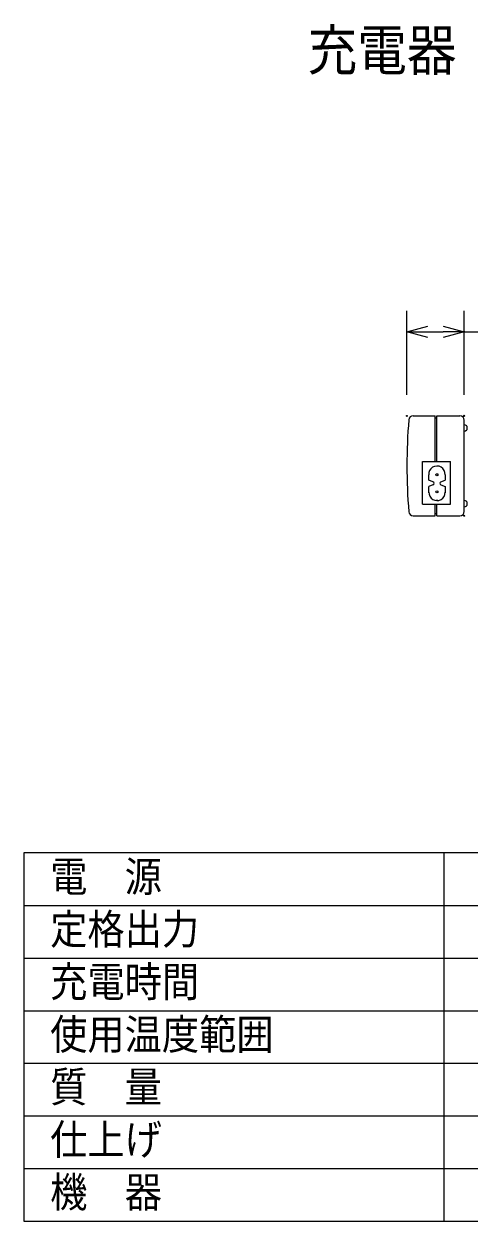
# Model space of a CAD drawing. Units: millimetres, scale not verified. Extents: x -63 to 63, y -57 to 57.
# Drawn here: x -62.5 to -20.1, y -56.5 to 57.3 of the extents above; entities that cross this region are included whole.
import ezdxf
from ezdxf.enums import TextEntityAlignment as Align

# ---------------------------------------------------------------- set-up
doc = ezdxf.new("R2010")
doc.units = ezdxf.units.MM
doc.header["$LTSCALE"] = 0.190236
doc.header["$PDMODE"] = 32
doc.header["$PDSIZE"] = 0.0951
for name, color, linetype in [('0-0_MOJI1', 2, 'Continuous'), ('0-2_GAIKEI', 1, 'Continuous'), ('0-3_WAKU', 1, 'Continuous'), ('0-4_SUNPO', 3, 'Continuous'), ('0-5_Defpoints', 7, 'Continuous')]:
    doc.layers.add(name, color=color, linetype=linetype)
doc.styles.add('ＭＳ ゴシック', font='')
doc.styles.get('ＭＳ ゴシック').set_extended_font_data('MS Gothic')

# ---------------------------------------------------------------- blocks, each defined once
blk = doc.blocks.new('_OPEN30')
at = {"layer": '0-5_Defpoints'}
blk.add_line((0, 0), (-1, 0), dxfattribs=at)
blk.add_lwpolyline([(-1, 0.26795), (0, 0), (-1, -0.26795)], dxfattribs=at)

msp = doc.modelspace()

# ---------------------------------------------------------------- linework, layer by layer
at = {"layer": '0-2_GAIKEI', "color": 7}
for p, q in [((-25.4561, 20.0634), (-23.3484, 20.0634)), ((-23.3484, 15.7057), (-23.3484, 20.0634)), ((-23.1884, 20.0634), (-20.9993, 20.0634)), ((-23.1884, 15.7057), (-23.1884, 20.0634)), ((-20.5862, 10.9764), (-20.5862, 19.6503)), ((-24.5514, 15.7057), (-21.9079, 15.7057)), ((-24.5514, 11.6786), (-24.5514, 15.7057)), ((-21.9079, 11.6786), (-21.9079, 15.7057)), ((-24.5514, 11.6786), (-21.9079, 11.6786)), ((-23.3484, 10.5633), (-23.3484, 11.6786)), ((-23.1884, 10.5633), (-23.1884, 11.6786)), ((-25.4561, 10.5633), (-23.3484, 10.5633)), ((-23.1884, 10.5633), (-20.9993, 10.5633))]:
    msp.add_line(p, q, dxfattribs=at)
at = {"layer": '0-2_GAIKEI'}
for p, q in [((-23.3484, 19.8568), (-23.1884, 19.8568)), ((-20.3511, 19.0774), (-20.3511, 18.7414)), ((-23.9613, 13.9349), (-23.9613, 14.4508)), ((-23.5699, 13.7886), (-23.9613, 13.9349)), ((-22.8079, 13.7886), (-22.4164, 13.9354)), ((-22.4147, 14.4674), (-22.4147, 13.9358)), ((-23.5693, 13.4991), (-23.9611, 13.3509)), ((-23.9602, 12.7257), (-23.9602, 13.3509)), ((-22.8083, 13.4992), (-22.4147, 13.3503)), ((-22.4151, 13.3485), (-22.4151, 12.7276)), ((-23.1181, 12.0027), (-23.2552, 12.0027)), ((-20.3511, 11.8774), (-20.3511, 11.5413)), ((-23.3484, 10.7699), (-23.1884, 10.7699))]:
    msp.add_line(p, q, dxfattribs=at)
for centre in [(-23.1883, 14.4656), (-23.1883, 12.8256)]:
    msp.add_circle(centre, 0.0966, dxfattribs=at)
at = {"layer": '0-2_GAIKEI', "color": 7}
for centre, radius, start, end in [((27.5708, 15.3134), 53.617, 175.3243, 180), ((-25.4561, 19.6503), 0.413, 90, 175.3243), ((-20.9993, 19.6503), 0.413, 0, 90), ((27.5708, 15.3134), 53.617, 180, 184.6757), ((-25.4561, 10.9764), 0.413, 184.6757, 270), ((-20.9993, 10.9764), 0.413, 270, 0)]:
    msp.add_arc(centre, radius, start, end, dxfattribs=at)
at = {"layer": '0-2_GAIKEI'}
for centre, radius, start, end in [((-20.5862, 18.9134), 0.2948, 40.03737, 90), ((-20.5862, 18.9054), 0.2948, 270, 319.96263), ((-20.391, 19.0774), 0.0398, 0, 40.03737), ((-20.391, 18.7414), 0.0398, 319.96263, 0), ((-23.1908, 14.5155), 0.7732, 356.42876, 184.93753), ((-23.624, 13.6437), 0.1546, 290.7119, 69.5044), ((-22.7536, 13.6438), 0.1546, 110.54799, 249.27715), ((-23.1881, 12.7729), 0.7732, 176.91338, 1.28294), ((-20.5862, 11.7133), 0.2948, 40.03737, 90), ((-20.5862, 11.7054), 0.2948, 270, 319.96263), ((-20.391, 11.8774), 0.0398, 0, 40.03737), ((-20.391, 11.5413), 0.0398, 319.96263, 0)]:
    msp.add_arc(centre, radius, start, end, dxfattribs=at)
at = {"layer": '0-3_WAKU', "color": 4}
for p, q in [((-62.5001, -21.5), (-62.5001, -56.5001)), ((62.5001, -21.5), (-62.5001, -21.5)), ((-22.5, -56.5001), (-22.5, -21.5)), ((-62.5001, -56.5001), (62.5001, -56.5001))]:
    msp.add_line(p, q, dxfattribs=at)
at = {"layer": '0-3_WAKU'}
for p, q in [((-62.5001, -26.5), (62.5001, -26.5)), ((-62.5001, -31.5001), (62.5001, -31.5001)), ((-62.5001, -36.5001), (62.5001, -36.5001)), ((-62.5001, -41.5001), (62.5001, -41.5001)), ((-62.5001, -46.5001), (62.5001, -46.5001)), ((-62.5001, -51.5001), (62.5001, -51.5001))]:
    msp.add_line(p, q, dxfattribs=at)
at = {"layer": '0-4_SUNPO'}
for p, q in [((-26.0462, 22.0554), (-26.0462, 30.0554)), ((-20.5862, 22.0554), (-20.5862, 30.0554)), ((-24.0462, 28.0554), (-22.5862, 28.0554)), ((-20.5862, 28.0554), (-8.4195, 28.0554))]:
    msp.add_line(p, q, dxfattribs=at)
at = {"layer": '0-5_Defpoints'}
for p in [(-20.5862, 28.0554), (-26.0462, 20.0554), (-20.5862, 20.0634), (-20.5862, 20.0554), (-20.5862, 10.5633)]:
    msp.add_point(p, dxfattribs=at)

# ---------------------------------------------------------------- block references
at = {"layer": '0-4_SUNPO', "xscale": 2, "yscale": 2, "rotation": 180}
msp.add_blockref('_OPEN30', (-26.0462, 28.0554), dxfattribs=at)
at = {"layer": '0-4_SUNPO', "xscale": 2, "yscale": 2}
msp.add_blockref('_OPEN30', (-20.5862, 28.0554), dxfattribs=at)

# ---------------------------------------------------------------- texts
at = {"layer": '0-0_MOJI1', "style": 'ＭＳ ゴシック', "width": 0.9}
for s, height, p in [('充電器', 3.848, (-35.5001, 51.7599)), ('電\u3000源', 2.887, (-60.0001, -26.0552)), ('定格出力', 2.887, (-60.0001, -31.0552)), ('充電時間', 2.887, (-60.0001, -36.0552)), ('使用温度範囲', 2.887, (-60.0001, -41.0552)), ('質\u3000量', 2.887, (-60.0001, -46.0552)), ('仕上げ', 2.887, (-60.0001, -51.0552)), ('機\u3000器', 2.887, (-60.0001, -56.0552))]:
    msp.add_text(s, height=height, dxfattribs=at).set_placement(p, align=Align.BOTTOM_LEFT)

doc.saveas('drawing.dxf')
